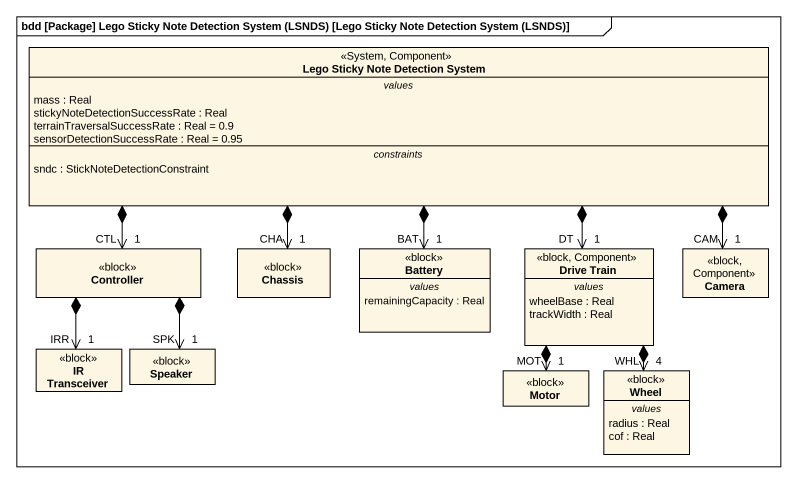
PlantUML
@startuml
mainframe bdd [Package] Lego Sticky Note Detection System (LSNDS) [Lego Sticky Note Detection System (LSNDS)]
hide circle
hide empty members
class "Lego Sticky Note Detection System" as Lego_Sticky_Note_Detection <<System, Component>> {
  -- values --
  mass : Real
  stickyNoteDetectionSuccessRate : Real
  terrainTraversalSuccessRate : Real = 0.9
  sensorDetectionSuccessRate : Real = 0.95
  -- constraints --
  sndc : StickNoteDetectionConstraint
}
class Controller <<block>>
class Chassis <<block>>
class Battery <<block>> {
  -- values --
  remainingCapacity : Real
}
class "Drive Train" as Drive_Train <<block, Component>> {
  -- values --
  wheelBase : Real
  trackWidth : Real
}
class Camera <<block, Component>>
class "IR Transceiver" as IR_Transceiver <<block>>
class Speaker <<block>>
class Motor <<block>>
class Wheel <<block>> {
  -- values --
  radius : Real
  cof : Real
}
Lego_Sticky_Note_Detection *-left-> "CTL\n1" Controller
Lego_Sticky_Note_Detection *--> "CHA\n1" Chassis
Lego_Sticky_Note_Detection *--> "BAT\n1" Battery
Lego_Sticky_Note_Detection *--> "DT\n1" Drive_Train
Lego_Sticky_Note_Detection *-right-> "CAM\n1" Camera
Controller *--> "IRR\n1" IR_Transceiver
Controller *--> "SPK\n1" Speaker
Drive_Train *--> "MOT\n1" Motor
Drive_Train *--> "WHL\n4" Wheel
@enduml
